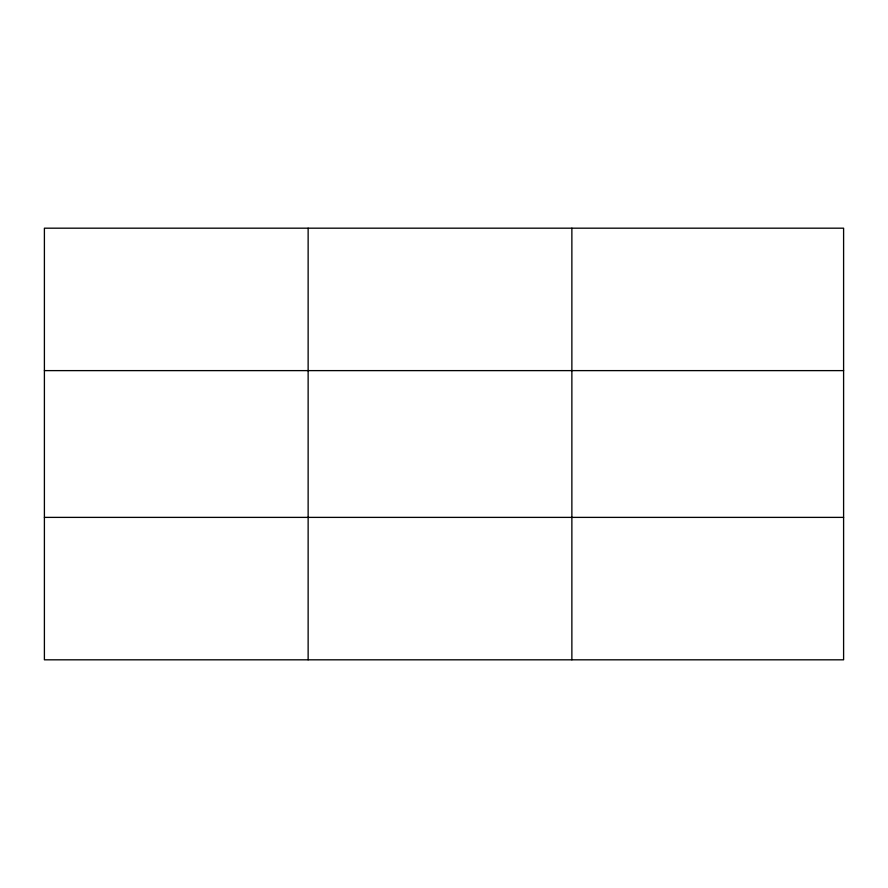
<?xml version="1.0" encoding="UTF-8"?>
<svg xmlns="http://www.w3.org/2000/svg" width="888" height="888" viewBox="0 0 888 888"><rect width="100%" height="100%" fill="white"/><g stroke="black" fill="none" stroke-linecap="round" stroke-linejoin="round"><path stroke-width="1.33" d="M308.136 228.183L308.136 659.817M571.872 228.183L571.872 659.817M843.6 370.618L843.6 228.183L44.4 228.183L44.4 659.817L843.6 659.817L843.6 370.618L44.4 370.618M44.4 517.382L843.6 517.382"/></g></svg>
